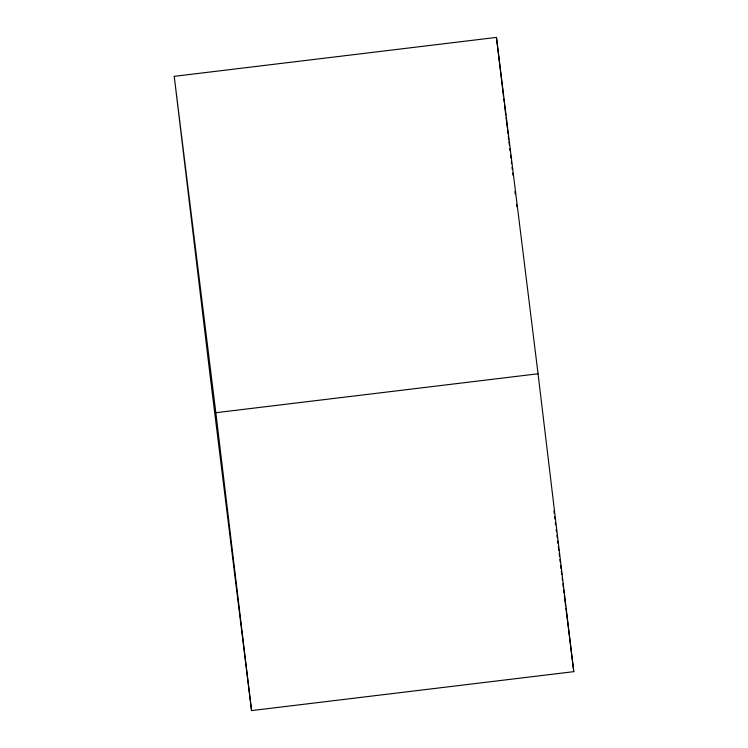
<?xml version="1.0" encoding="UTF-8"?>
<svg xmlns="http://www.w3.org/2000/svg" width="748" height="748" viewBox="0 0 748 748"><rect width="100%" height="100%" fill="white"/><g stroke="black" fill="none" stroke-linecap="round" stroke-linejoin="round"><path stroke-width="1.12" d="M174.228 76.343L496.448 37.4L538.055 373.776L573.772 671.657L251.552 710.6L209.945 374.224L174.228 76.343L215.835 412.718L251.552 710.6M215.835 412.718L538.055 373.776M553.894 510.987L554.184 513.296M554.614 516.765L554.894 519.075M555.325 522.543L555.614 524.853M556.185 529.481L556.465 531.791M556.895 535.259L557.185 537.569M557.615 541.038L557.896 543.357M558.326 546.816L558.756 550.285M559.186 553.754L559.476 556.063M559.897 559.532L560.187 561.851M560.617 565.31L561.047 568.779M561.327 571.098L561.757 574.567M562.187 578.026L562.477 580.345M562.907 583.814L563.328 587.274M563.618 589.592L564.048 593.061M564.329 595.371L565.619 605.777M565.909 608.087L573.772 671.657M496.448 37.4L503.535 96.511M503.815 98.83L504.236 102.308M504.507 104.627L505.76 115.061M506.041 117.38L507.294 127.805M507.565 130.124L507.986 133.602M508.266 135.921L508.677 139.399M508.958 141.718L509.369 145.196M509.79 148.674L510.071 150.993M510.482 154.471L510.903 157.94M511.323 161.418L511.595 163.737M512.015 167.215L512.296 169.534M512.707 173.012L512.988 175.331M514.933 191.553L515.213 193.872M516.457 204.307L516.737 206.626"/></g></svg>
